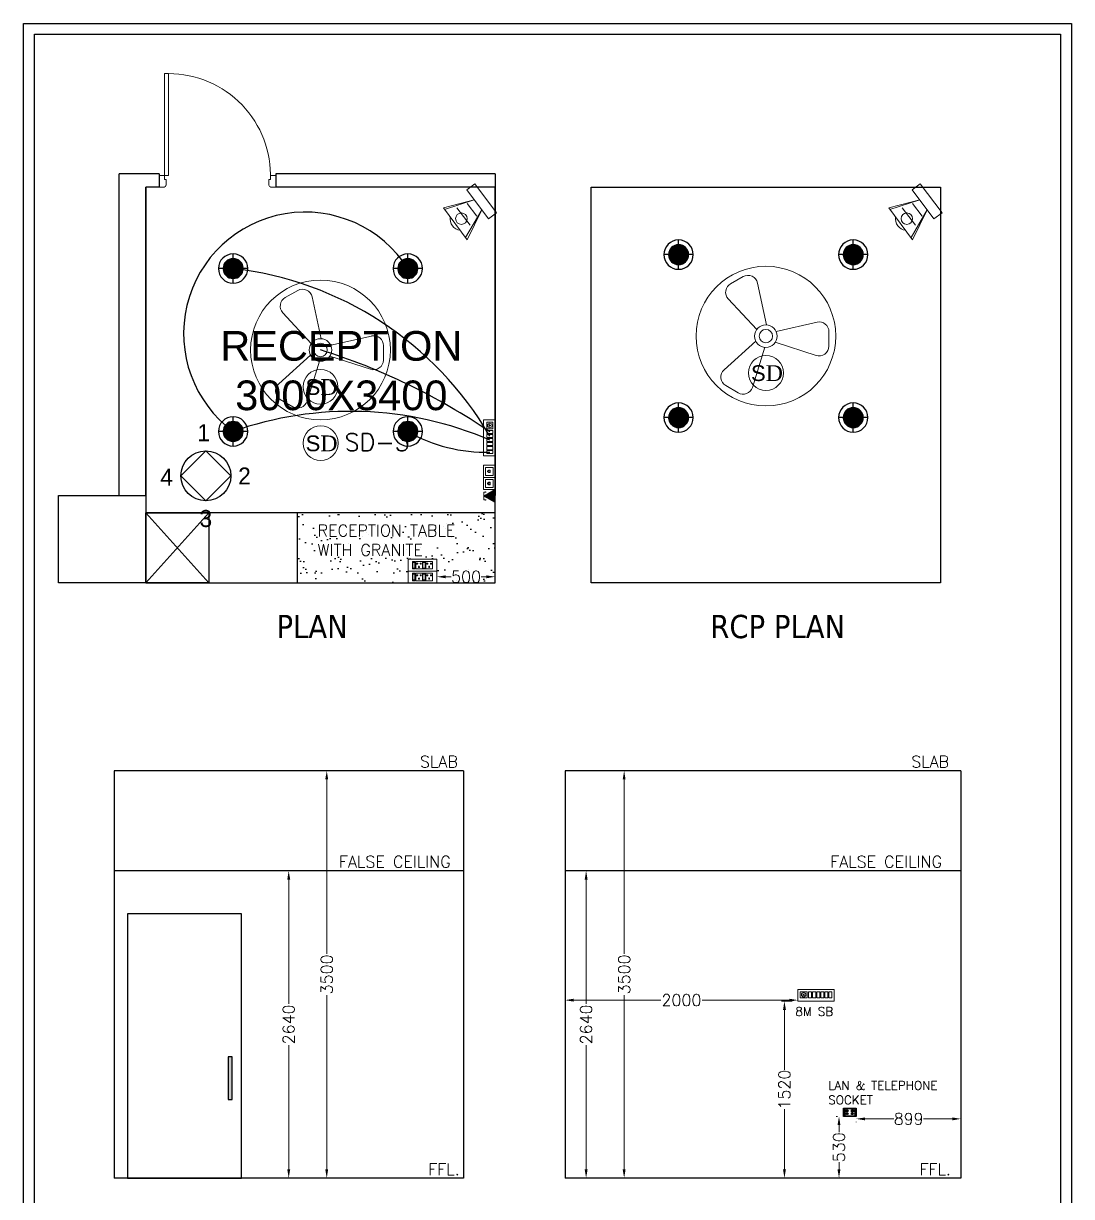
# Model space of a CAD drawing. Header units: millimetres. Extents: x 3552052 to 4144896, y -707811 to -630695.
# Drawn here: x 3610808 to 3619808, y -692458 to -682378 of the extents above; entities that cross this region are included whole.
import ezdxf

# ---------------------------------------------------------------- set-up
doc = ezdxf.new("R2010")
doc.units = ezdxf.units.MM
doc.header["$LTSCALE"] = 6
doc.header["$MEASUREMENT"] = 0
doc.linetypes.add('HIDDEN', pattern=[0.375, 0.25, -0.125])
doc.layers.get('0').update_dxf_attribs({"linetype": 'CONTINUOUS', "lineweight": 0})
doc.layers.get('Defpoints').update_dxf_attribs({"linetype": 'CONTINUOUS', "lineweight": 0})
for name, color, linetype, lineweight in [('COL', 5, 'CONTINUOUS', 0), ('DIM', 7, 'CONTINUOUS', 0), ('DOOR', 44, 'CONTINUOUS', 0), ('ELE-1200MM CEILINGFAN', 6, 'CONTINUOUS', 0), ('ELE-12W LED', 1, 'CONTINUOUS', 0), ('ELE-12W UPS LIGHT', 3, 'CONTINUOUS', 0), ('ELE-4M RAW P.SB', 40, 'CONTINUOUS', 0), ('ELE-4M UPS P.SB', 3, 'CONTINUOUS', 0), ('ELE-6M RAW P.SB', 40, 'HIDDEN', 0), ('ELE-8M RAW & UPS SB', 31, 'CONTINUOUS', 0), ('ELE-CABLE TRAY', 31, 'CONTINUOUS', 0), ('ELE-SOCKET NMBERING', 7, 'CONTINUOUS', 9), ('ELE-TEL POINT', 4, 'CONTINUOUS', 0), ('ELE. 2N0S OF 6-16 UPS SOCKETS', 191, 'CONTINUOUS', 0), ('ELE.LAN POINT', 3, 'CONTINUOUS', 0), ('FA-BELOW SMOKE DERECTOR', 1, 'CONTINUOUS', 0), ('FA-FIRE TEXT', 7, 'CONTINUOUS', 0), ('FUR', 21, 'CONTINUOUS', 0), ('LV.CC CEMARA', 66, 'CONTINUOUS', 0), ('MEP_HVAC_RA_DUCT', 1, 'CONTINUOUS', 0), ('Staircase', 7, 'CONTINUOUS', 0), ('WALL', 8, 'CONTINUOUS', 0)]:
    doc.layers.add(name, color=color, linetype=linetype, lineweight=lineweight)
doc.layers.add('ELE-LIGHTING WIRING', color=7, linetype='CONTINUOUS', lineweight=0, true_color=0x63d7b6)
doc.styles.add('Annotation', font='tahoma.ttf')
doc.styles.add('ARIAL', font='arial.ttf')
doc.styles.add('PDF Times New Roman', font='times.ttf')
doc.styles.add('ROMANS', font='romans.shx')
doc.styles.get("Standard").update_dxf_attribs({"font": 'SIMPLEX'})
doc.dimstyles.new('AEPL1', dxfattribs={"dimtxt": 100, "dimasz": 75, "dimexe": 25, "dimexo": 50, "dimtad": 0, "dimdec": 0, "dimtxsty": 'ROMANS', "dimcen": 2.5, "dimclrd": 7, "dimclre": 7, "dimclrt": 7, "dimadec": 0, "dimazin": 0, "dimtfac": 1, "dimtdec": 0, "dimtmove": 0, "dimatfit": 3, "dimfxl": 1, "dimlwd": 0, "dimlwe": 0, "dimarcsym": 0})

# ---------------------------------------------------------------- blocks, each defined once
blk = doc.blocks.new('QWE')
at = {"layer": 'ELE-12W UPS LIGHT', "lineweight": 25}
h = blk.add_hatch(dxfattribs=at)
h.set_pattern_fill('ANSI31', color=8)
h.set_pattern_definition([(45, (-1135553.9097, 459369.4158), (-2.24506403, 2.24506403), [])])
edge = h.paths.add_edge_path()
edge.add_arc((0, 0), 85.7, 0, 360)
at = {"layer": 'ELE-12W UPS LIGHT', "color": 3, "lineweight": 25}
for p, q in [((0, -126), (0, 126)), ((-126, 0), (126, 0))]:
    blk.add_line(p, q, dxfattribs=at)
for radius in [126, 85.7]:
    blk.add_circle((0, 0), radius, dxfattribs=at)
blk = doc.blocks.new('dsff')
at = {"layer": 'ELE-4M RAW P.SB', "color": 40, "ltscale": 10}
for p, q in [((3540307, -687742), (3540314, -687738)), ((3540315, -687739), (3540310, -687745)), ((3540315, -687736), (3540312, -687729)), ((3540316, -687728), (3540316, -687736)), ((3540317, -687737), (3540325, -687739)), ((3540324, -687743), (3540317, -687738))]:
    blk.add_line(p, q, dxfattribs=at)
for points in [[(3540054, -687792), (3540365, -687792), (3540365, -687692), (3540054, -687692)], [(3540143, -687764), (3540169, -687764), (3540169, -687712), (3540143, -687712)], [(3540178, -687764), (3540204, -687764), (3540204, -687712), (3540178, -687712)], [(3540212, -687764), (3540239, -687764), (3540239, -687712), (3540212, -687712)], [(3540247, -687764), (3540274, -687764), (3540274, -687712), (3540247, -687712)], [(3540287, -687765), (3540345, -687765), (3540345, -687712), (3540287, -687712)]]:
    blk.add_lwpolyline(points, close=True, dxfattribs=at)
for radius in [19.1, 1.78]:
    blk.add_circle((3540316, -687737), radius, dxfattribs=at)
at = {"layer": 'ELE-6M RAW P.SB', "color": 3, "linetype": 'ByBlock'}
for points in [[(3540074, -687764), (3540100, -687764), (3540100, -687712), (3540074, -687712)], [(3540108, -687764), (3540135, -687764), (3540135, -687712), (3540108, -687712)]]:
    blk.add_lwpolyline(points, close=True, dxfattribs=at)
blk = doc.blocks.new('tel')
at = {"layer": 'ELE-TEL POINT', "ltscale": 30}
h = blk.add_hatch(dxfattribs=at)
h.set_pattern_fill('ANSI31', color=4, scale=19.025387, style=0)
h.set_pattern_definition([(45, (-98.626, 0.184), (-42.7132, 42.7132), [])])
h.paths.add_polyline_path([(-99, 0), (840, 1654), (1778, -3)])
at = {"layer": 'ELE-TEL POINT', "color": 4, "ltscale": 30}
for p, q in [((-99, 0), (840, 1654)), ((1778, -3), (-99, 0)), ((840, 1654), (1778, -3))]:
    blk.add_line(p, q, dxfattribs=at)
at = {"layer": 'ELE-TEL POINT', "color": 4, "ltscale": 12}
for p, q in [((276, 1648), (275, 1398)), ((1404, 1646), (1403, 1396))]:
    blk.add_line(p, q, dxfattribs=at)
at = {"layer": 'ELE-TEL POINT', "color": 4, "linetype": 'Continuous', "ltscale": 12}
blk.add_line((276, 1648), (1404, 1646), dxfattribs=at)
at = {"layer": 'ELE-TEL POINT', "color": 4, "ltscale": 30, "const_width": 95.1}
for points in [[(227, 1363, 1), (323, 1363, 1)], [(1355, 1361, 1), (1451, 1361, 1)]]:
    blk.add_lwpolyline(points, format="xyb", close=True, dxfattribs=at)
blk = doc.blocks.new('Voice')
at = {"layer": 'ELE.LAN POINT', "color": 6}
for points in [[(0, -32), (128, -32), (128, 92), (0, 92)], [(22, -10), (106, -10), (106, 70), (22, 70)], [(77, 21), (70, 21), (70, 12), (58, 12), (58, 21), (51, 21), (51, 39), (77, 39)], [(76, 23), (68, 23), (68, 13), (59, 13), (59, 23), (52, 23), (52, 37), (76, 37)]]:
    blk.add_lwpolyline(points, close=True, dxfattribs=at)
blk = doc.blocks.new('*D80')
at = {"layer": 'Defpoints', "color": 0, "transparency": 16777216}
for p in [(3614858, -687132), (3614358, -687184), (3614858, -687184)]:
    blk.add_point(p, dxfattribs=at)
at = {"layer": 'ELE-CABLE TRAY', "color": 7, "lineweight": 0, "transparency": 16777216}
for p, q in [((3614358, -687134), (3614358, -687107)), ((3614433, -687132), (3614479, -687132)), ((3614783, -687132), (3614737, -687132)), ((3614858, -687134), (3614858, -687107))]:
    blk.add_line(p, q, dxfattribs=at)
at = {"layer": 'ELE-CABLE TRAY', "color": 7, "transparency": 16777216}
for points in [[(3614433, -687120), (3614433, -687145), (3614358, -687132)], [(3614783, -687120), (3614783, -687145), (3614858, -687132)]]:
    blk.add_solid(points, dxfattribs=at)
at = {"layer": 'ELE-CABLE TRAY', "color": 7, "lineweight": -3, "transparency": 16777216, "insert": (3614608, -687132), "char_height": 100, "attachment_point": 5, "style": 'ROMANS'}
blk.add_mtext('500', dxfattribs=at)
blk = doc.blocks.new('18W LED')
at = {"layer": 'ELE-12W LED', "lineweight": 25}
h = blk.add_hatch(dxfattribs=at)
h.set_pattern_fill('ANSI31', color=252)
h.set_pattern_definition([(45, (-1135553.9097, 459369.4158), (-2.24506403, 2.24506403), [])])
edge = h.paths.add_edge_path()
edge.add_arc((0, 0), 85.7, 0, 360)
at = {"layer": 'ELE-12W LED', "color": 1, "lineweight": 25}
for p, q in [((0, -126), (0, 126)), ((-126, 0), (126, 0))]:
    blk.add_line(p, q, dxfattribs=at)
for radius in [126, 85.7]:
    blk.add_circle((0, 0), radius, dxfattribs=at)
blk = doc.blocks.new('A$C07FB25EA')
at = {"layer": 'ELE-1200MM CEILINGFAN', "color": 3}
for p, q in [((0.26, 2.64), (3.17, 12.07)), ((6.53, 13.37), (9.47, 11.64)), ((9.84, 7.94), (2.36, 1.21)), ((-11.8, 4.55), (-2.22, 1.44)), ((-14.84, -1.03), (-14.81, 2.38)), ((-2.41, -1.1), (-12.04, -3.29)), ((1.96, -12.49), (-0.13, -2.65)), ((2.16, -1.54), (8.87, -8.78)), ((8.31, -12.34), (5.35, -14.02))]:
    blk.add_line(p, q, dxfattribs=at)
at = {"layer": 'ELE-1200MM CEILINGFAN', "color": 5, "ltscale": 10}
blk.add_circle((0, 0), 16.45, dxfattribs=at)
at = {"layer": 'ELE-1200MM CEILINGFAN', "color": 3}
for radius in [2.65, 1.58]:
    blk.add_circle((0, 0), radius, dxfattribs=at)
for centre, start, end in [((5.36, 11.38), 59.5281, 162.5229), ((8.3, 9.66), 311.9493, 59.5281), ((-12.51, 2.36), 71.9493, 179.5281), ((-12.54, -1.05), 179.5281, 282.5229), ((7.18, -10.34), 299.5281, 42.5229), ((4.21, -12.02), 191.9493, 299.5281)]:
    blk.add_arc(centre, 2.3, start, end, dxfattribs=at)
blk = doc.blocks.new('SMOKE DETECTOR')
at = {"layer": 'FA-BELOW SMOKE DERECTOR', "color": 7}
blk.add_circle((931029, -118294), 166, dxfattribs=at)
at = {"layer": 'FA-BELOW SMOKE DERECTOR', "insert": (930887, -118373), "char_height": 150, "attachment_point": 7, "style": 'PDF Times New Roman'}
blk.add_mtext('{\\fArial|b0|i0|c0|p34;S}D', dxfattribs=at)
blk = doc.blocks.new('6MODULE-UPS')
at = {"layer": 'ELE. 2N0S OF 6-16 UPS SOCKETS', "color": 223, "lineweight": 0}
for p, q in [((-6, 92), (-6, 20)), ((-6, 92), (-6, 20)), ((19, 92), (-6, 92)), ((-6, 92), (19, 92)), ((-6, 20), (19, 20)), ((-4, 84), (-4, 28)), ((17, 84), (-4, 84)), ((-4, 30), (17, 30)), ((-4, 28), (17, 28)), ((17, 28), (17, 84)), ((19, 20), (19, 92)), ((24, 92), (87, 92)), ((24, 20), (24, 92)), ((87, 20), (24, 20)), ((87, 92), (87, 20)), ((91, 92), (91, 20)), ((91, 92), (91, 20)), ((116, 92), (91, 92)), ((91, 92), (116, 92)), ((91, 20), (116, 20)), ((93, 84), (93, 28)), ((114, 84), (93, 84)), ((93, 30), (114, 30)), ((93, 28), (114, 28)), ((114, 28), (114, 84)), ((116, 20), (116, 92)), ((120, 20), (120, 92)), ((120, 92), (184, 92)), ((184, 20), (120, 20)), ((184, 92), (184, 20))]:
    blk.add_line(p, q, dxfattribs=at)
blk.add_lwpolyline([(-48, 0), (226, 0), (226, 112), (-48, 112)], close=True, dxfattribs=at)
for centre, radius, start, end in [((37, 42), 4.24, 5.2689, 272.51), ((41, 39), 3.42, 202.6838, 75.0951), ((55, 74), 4.92, 307.1584, 232.8416), ((55, 69), 3.14, 161.4031, 18.5969), ((70, 39), 3.42, 104.9049, 337.3162), ((73, 42), 4.24, 267.49, 174.7311), ((134, 42), 4.24, 5.2689, 272.51), ((137, 39), 3.42, 202.6838, 75.0951), ((152, 74), 4.92, 307.1584, 232.8416), ((152, 69), 3.14, 161.4031, 18.5969), ((167, 39), 3.42, 104.9049, 337.3162), ((170, 42), 4.24, 267.49, 174.7311)]:
    blk.add_arc(centre, radius, start, end, dxfattribs=at)
blk = doc.blocks.new('CC CEMARA')
at = {"layer": 'LV.CC CEMARA', "linetype": 'ByBlock'}
for p, q in [((94.5, -242.4), (18.6, -67.1)), ((18.6, -67.1), (104.2, -230.6)), ((46.7, -104.5), (105.3, -34.9)), ((239.6, -66.6), (64.7, -12.2)), ((232.1, -75.7), (64.7, -12.2)), ((81.3, -159.1), (162.8, -62.4)), ((94.5, -242.4), (239.6, -66.6))]:
    blk.add_line(p, q, dxfattribs=at)
blk.add_lwpolyline([(110.8, 42.8), (66.4, 79.7), (-66.4, -79.7), (-22, -116.7)], close=True, dxfattribs=at)
blk.add_circle((133.5, -123.5), 32.9, dxfattribs=at)
blk.add_arc((131.6, -123.6), 66.7, 275.37023, 5.54124, dxfattribs=at)
blk = doc.blocks.new('A$C19B8274B')
at = {"layer": 'DOOR'}
for p, q in [((-45, 925), (-80, 925)), ((-80, 50), (-80, 925)), ((-45, 50), (-45, 925)), ((-45, 50), (-80, 50)), ((-955, -50), (-955, -47.5)), ((-940, -35), (-942.5, -35)), ((-60, -35), (-57.5, -35)), ((-45, -50), (-45, -47.5))]:
    blk.add_line(p, q, dxfattribs=at)
for points in [[(-940, 15), (-955, 15), (-955, 50), (-1000, 50), (-1000, -50), (-955, -50)], [(-940, -35), (-940, 15)], [(-60, 15), (-45, 15), (-45, 50), (0, 50), (0, -50), (-45, -50)], [(-60, -35), (-60, 15)]]:
    blk.add_lwpolyline(points, dxfattribs=at)
at = {"layer": 'DOOR', "color": 145}
blk.add_arc((-80, 50), 875, 90, 182.29244, dxfattribs=at)
at = {"layer": 'DOOR'}
for centre, start, end in [((-955, -35), 270, 0), ((-45, -35), 180, 270)]:
    blk.add_arc(centre, 12.5, start, end, dxfattribs=at)
blk = doc.blocks.new('*D82')
at = {"layer": 'Defpoints', "color": 0, "transparency": 16777216}
for p in [(3613085, -689659), (3613085, -689659), (3613085, -692299)]:
    blk.add_point(p, dxfattribs=at)
at = {"layer": 'ELE-4M UPS P.SB', "color": 7, "lineweight": 0, "transparency": 16777216}
for p, q in [((3613135, -689659), (3613110, -689659)), ((3613085, -689734), (3613085, -690802)), ((3613085, -692224), (3613085, -691156)), ((3613135, -692299), (3613110, -692299))]:
    blk.add_line(p, q, dxfattribs=at)
at = {"layer": 'ELE-4M UPS P.SB', "color": 7, "transparency": 16777216}
for points in [[(3613073, -689734), (3613098, -689734), (3613085, -689659)], [(3613073, -692224), (3613098, -692224), (3613085, -692299)]]:
    blk.add_solid(points, dxfattribs=at)
at = {"layer": 'ELE-4M UPS P.SB', "color": 7, "lineweight": -3, "transparency": 16777216, "insert": (3613085, -690979), "char_height": 100, "attachment_point": 5, "rotation": 90, "style": 'ROMANS'}
blk.add_mtext('2640', dxfattribs=at)
blk = doc.blocks.new('*D83')
at = {"layer": 'Defpoints', "color": 0, "transparency": 16777216}
for p in [(3613344, -688799), (3613412, -688799), (3613344, -692299)]:
    blk.add_point(p, dxfattribs=at)
at = {"layer": 'ELE-4M UPS P.SB', "color": 7, "lineweight": 0, "transparency": 16777216}
for p, q in [((3613394, -688799), (3613437, -688799)), ((3613412, -688874), (3613412, -690372)), ((3613412, -692224), (3613412, -690726)), ((3613394, -692299), (3613437, -692299))]:
    blk.add_line(p, q, dxfattribs=at)
at = {"layer": 'ELE-4M UPS P.SB', "color": 7, "transparency": 16777216}
for points in [[(3613399, -688874), (3613424, -688874), (3613412, -688799)], [(3613399, -692224), (3613424, -692224), (3613412, -692299)]]:
    blk.add_solid(points, dxfattribs=at)
at = {"layer": 'ELE-4M UPS P.SB', "color": 7, "lineweight": -3, "transparency": 16777216, "insert": (3613412, -690549), "char_height": 100, "attachment_point": 5, "rotation": 90, "style": 'ROMANS'}
blk.add_mtext('3500', dxfattribs=at)
blk = doc.blocks.new('*D84')
at = {"layer": 'Defpoints', "color": 0, "transparency": 16777216}
for p in [(3615639, -689659), (3615639, -689659), (3615639, -692299)]:
    blk.add_point(p, dxfattribs=at)
at = {"layer": 'ELE-4M UPS P.SB', "color": 7, "lineweight": 0, "transparency": 16777216}
for p, q in [((3615689, -689659), (3615664, -689659)), ((3615639, -689734), (3615639, -690802)), ((3615639, -692224), (3615639, -691156)), ((3615689, -692299), (3615664, -692299))]:
    blk.add_line(p, q, dxfattribs=at)
at = {"layer": 'ELE-4M UPS P.SB', "color": 7, "transparency": 16777216}
for points in [[(3615627, -689734), (3615652, -689734), (3615639, -689659)], [(3615627, -692224), (3615652, -692224), (3615639, -692299)]]:
    blk.add_solid(points, dxfattribs=at)
at = {"layer": 'ELE-4M UPS P.SB', "color": 7, "lineweight": -3, "transparency": 16777216, "insert": (3615639, -690979), "char_height": 100, "attachment_point": 5, "rotation": 90, "style": 'ROMANS'}
blk.add_mtext('2640', dxfattribs=at)
blk = doc.blocks.new('*D85')
at = {"layer": 'Defpoints', "color": 0, "transparency": 16777216}
for p in [(3615898, -688799), (3615966, -688799), (3615898, -692299)]:
    blk.add_point(p, dxfattribs=at)
at = {"layer": 'ELE-4M UPS P.SB', "color": 7, "lineweight": 0, "transparency": 16777216}
for p, q in [((3615948, -688799), (3615991, -688799)), ((3615966, -688874), (3615966, -690372)), ((3615966, -692224), (3615966, -690726)), ((3615948, -692299), (3615991, -692299))]:
    blk.add_line(p, q, dxfattribs=at)
at = {"layer": 'ELE-4M UPS P.SB', "color": 7, "transparency": 16777216}
for points in [[(3615953, -688874), (3615978, -688874), (3615966, -688799)], [(3615953, -692224), (3615978, -692224), (3615966, -692299)]]:
    blk.add_solid(points, dxfattribs=at)
at = {"layer": 'ELE-4M UPS P.SB', "color": 7, "lineweight": -3, "transparency": 16777216, "insert": (3615966, -690549), "char_height": 100, "attachment_point": 5, "rotation": 90, "style": 'ROMANS'}
blk.add_mtext('3500', dxfattribs=at)
blk = doc.blocks.new('*D86')
at = {"layer": 'Defpoints', "color": 0, "transparency": 16777216}
for p in [(3615458, -690770), (3615458, -690779), (3617458, -690779)]:
    blk.add_point(p, dxfattribs=at)
at = {"layer": 'ELE-4M UPS P.SB', "color": 7, "lineweight": 0, "transparency": 16777216}
for p, q in [((3615458, -690729), (3615458, -690745)), ((3615533, -690770), (3616281, -690770)), ((3617383, -690770), (3616635, -690770)), ((3617458, -690729), (3617458, -690745))]:
    blk.add_line(p, q, dxfattribs=at)
at = {"layer": 'ELE-4M UPS P.SB', "color": 7, "transparency": 16777216}
for points in [[(3615533, -690758), (3615533, -690783), (3615458, -690770)], [(3617383, -690758), (3617383, -690783), (3617458, -690770)]]:
    blk.add_solid(points, dxfattribs=at)
at = {"layer": 'ELE-4M UPS P.SB', "color": 7, "lineweight": -3, "transparency": 16777216, "insert": (3616458, -690770), "char_height": 100, "attachment_point": 5, "style": 'ROMANS'}
blk.add_mtext('2000', dxfattribs=at)
blk = doc.blocks.new('*D87')
at = {"layer": 'Defpoints', "color": 0, "transparency": 16777216}
for p in [(3617458, -690779), (3617342, -692299), (3617458, -692299)]:
    blk.add_point(p, dxfattribs=at)
at = {"layer": 'ELE-4M UPS P.SB', "color": 7, "lineweight": 0, "transparency": 16777216}
for p, q in [((3617408, -690779), (3617317, -690779)), ((3617342, -690854), (3617342, -691369)), ((3617342, -692224), (3617342, -691708)), ((3617408, -692299), (3617317, -692299))]:
    blk.add_line(p, q, dxfattribs=at)
at = {"layer": 'ELE-4M UPS P.SB', "color": 7, "transparency": 16777216}
for points in [[(3617330, -690854), (3617355, -690854), (3617342, -690779)], [(3617330, -692224), (3617355, -692224), (3617342, -692299)]]:
    blk.add_solid(points, dxfattribs=at)
at = {"layer": 'ELE-4M UPS P.SB', "color": 7, "lineweight": -3, "transparency": 16777216, "insert": (3617342, -691539), "char_height": 100, "attachment_point": 5, "rotation": 90, "style": 'ROMANS'}
blk.add_mtext('1520', dxfattribs=at)
blk = doc.blocks.new('*D88')
at = {"layer": 'Defpoints', "color": 0, "transparency": 16777216}
for p in [(3617959, -691769), (3618858, -691769), (3618858, -691790)]:
    blk.add_point(p, dxfattribs=at)
at = {"layer": 'ELE-4M UPS P.SB', "color": 7, "lineweight": 0, "transparency": 16777216}
for p, q in [((3617959, -691819), (3617959, -691815)), ((3618034, -691790), (3618282, -691790)), ((3618783, -691790), (3618536, -691790)), ((3618858, -691819), (3618858, -691815))]:
    blk.add_line(p, q, dxfattribs=at)
at = {"layer": 'ELE-4M UPS P.SB', "color": 7, "transparency": 16777216}
for points in [[(3618034, -691778), (3618034, -691803), (3617959, -691790)], [(3618783, -691778), (3618783, -691803), (3618858, -691790)]]:
    blk.add_solid(points, dxfattribs=at)
at = {"layer": 'ELE-4M UPS P.SB', "color": 7, "lineweight": -3, "transparency": 16777216, "insert": (3618409, -691790), "char_height": 100, "attachment_point": 5, "style": 'ROMANS'}
blk.add_mtext('899', dxfattribs=at)
blk = doc.blocks.new('*D89')
at = {"layer": 'Defpoints', "color": 0, "transparency": 16777216}
for p in [(3617849, -691769), (3617811, -692299), (3617849, -692299)]:
    blk.add_point(p, dxfattribs=at)
at = {"layer": 'ELE-4M UPS P.SB', "color": 7, "lineweight": 0, "transparency": 16777216}
for p, q in [((3617799, -691769), (3617786, -691769)), ((3617811, -691844), (3617811, -691905)), ((3617811, -692224), (3617811, -692163)), ((3617799, -692299), (3617786, -692299))]:
    blk.add_line(p, q, dxfattribs=at)
at = {"layer": 'ELE-4M UPS P.SB', "color": 7, "transparency": 16777216}
for points in [[(3617798, -691844), (3617823, -691844), (3617811, -691769)], [(3617798, -692224), (3617823, -692224), (3617811, -692299)]]:
    blk.add_solid(points, dxfattribs=at)
at = {"layer": 'ELE-4M UPS P.SB', "color": 7, "lineweight": -3, "transparency": 16777216, "insert": (3617811, -692034), "char_height": 100, "attachment_point": 5, "rotation": 90, "style": 'ROMANS'}
blk.add_mtext('530', dxfattribs=at)

msp = doc.modelspace()

# ---------------------------------------------------------------- hatches: boundary and pattern name
at = {"lineweight": -3, "ltscale": 0.1}
h = msp.add_hatch(color=254, dxfattribs=at)
h.dxf.hatch_style = 1
h.paths.add_polyline_path([(3612565.9, -691625), (3612598.5, -691625), (3612598.5, -691257.5), (3612565.9, -691257.5)])
at = {"layer": 'FUR', "lineweight": -3, "ltscale": 15}
h = msp.add_hatch(dxfattribs=at)
h.set_pattern_fill('AR-SAND', color=251, scale=100)
h.set_pattern_definition([(37.5, (0, 0), (-6.299336, 192.682377), [0, -152, 0, -170, 0, -162.5]), (7.5, (0, 0), (176.97767, 282.214607), [0, -82, 0, -137, 0, -52.5]), (327.5, (-123, 0), (311.414186, 0.565905), [0, -50, 0, -180, 0, -235]), (317.5, (-123, 0), (300.61266, 87.767556), [0, -25, 0, -118, 0, -135])])
h.paths.add_polyline_path([(3613158.1, -686583.5), (3613158.1, -687183.5), (3614110.8, -687183.5), (3614110.8, -687082.8), (3614110.8, -686982.1), (3614358.2, -686982.1), (3614358.2, -687082.8), (3614358.2, -687183.5), (3614858.1, -687183.5), (3614858.1, -686583.5)])
h.paths.add_polyline_path([(3614454.6, -687207.2), (3614761.7, -687207.2), (3614761.7, -687057.2), (3614454.6, -687057.2)], flags=9)

# ---------------------------------------------------------------- linework, layer by layer
at = {"color": 7, "lineweight": 30}
for points in [[(3619807.5, -682377.8), (3619807.5, -700442.8), (3610807.5, -700442.8), (3610807.5, -682377.8)], [(3619714.3, -682471), (3619714.3, -700349.6), (3610900.8, -700349.6), (3610900.8, -682471)]]:
    msp.add_lwpolyline(points, close=True, dxfattribs=at)
at = {"color": 7, "lineweight": 30, "elevation": 0}
msp.add_lwpolyline([(3612374.3, -686050.1), (3612159.8, -686264.5), (3612374.3, -686478.9), (3612588.7, -686264.5), (3612374.3, -686050.1)], close=True, dxfattribs=at)
at = {"color": 7, "lineweight": 30, "ltscale": 0.1}
msp.add_lwpolyline([(3612565.9, -691625), (3612598.5, -691625), (3612598.5, -691257.5), (3612565.9, -691257.5)], close=True, dxfattribs=at)
at = {"lineweight": -3}
msp.add_circle((3612374.3, -686264.5), 214.4, dxfattribs=at)
at = {"layer": 'COL', "color": 7, "lineweight": 30}
msp.add_lwpolyline([(3611108.1, -687183.5), (3611108.1, -686433.5), (3611858.1, -686433.5), (3611858.1, -687183.5)], close=True, dxfattribs=at)
at = {"layer": 'ELE-4M UPS P.SB', "color": 7, "lineweight": 30}
for p, q in [((3617849.3, -691698.7), (3617851.8, -691701.2)), ((3617849.3, -691768.7), (3617851.8, -691766.2)), ((3617919.4, -691713.5), (3617934.6, -691728.5)), ((3617919.4, -691728.5), (3617934.6, -691713.5)), ((3617956.8, -691701.2), (3617959.3, -691698.7)), ((3617956.8, -691766.2), (3617959.3, -691768.7))]:
    msp.add_line(p, q, dxfattribs=at)
at = {"layer": 'ELE-4M UPS P.SB', "color": 0, "lineweight": -3}
for points in [[(3617849.3, -691698.7), (3617959.3, -691698.7), (3617959.3, -691768.7), (3617849.3, -691768.7)], [(3617851.8, -691701.2), (3617956.8, -691701.2), (3617956.8, -691766.2), (3617851.8, -691766.2)], [(3617856.3, -691708.7), (3617861.3, -691708.7), (3617861.3, -691758.7), (3617856.3, -691758.7)], [(3617919.4, -691713.5), (3617934.6, -691713.5), (3617934.6, -691728.5), (3617919.4, -691728.5)], [(3617952.3, -691708.7), (3617947.3, -691708.7), (3617947.3, -691758.7), (3617952.3, -691758.7)]]:
    msp.add_lwpolyline(points, close=True, dxfattribs=at)
at = {"layer": 'ELE-LIGHTING WIRING', "lineweight": -3}
for centre, radius, start, end in [((3613226.6, -685042.6), 1043.9, 32.38395, 233.66618), ((3612275.2, -687400.6), 2936, 30.22367, 83.4899), ((3611779.1, -690295.4), 5350.2, 55.4651, 72.83443), ((3613615.7, -688740), 3029, 66.73324, 109.42902)]:
    msp.add_arc(centre, radius, start, end, dxfattribs=at)
at = {"layer": 'ELE-LIGHTING WIRING', "color": 254, "lineweight": -3, "true_color": 0xdebad0}
msp.add_arc((3614777.4, -684716.7), 1345.2, 240.16113, 271.47926, dxfattribs=at)
at = {"layer": 'ELE.LAN POINT', "color": 3, "lineweight": -3}
for points in [[(3617883.7, -691713.5), (3617883.7, -691717.8), (3617889.2, -691717.8), (3617889.2, -691724.3), (3617883.7, -691724.3), (3617883.7, -691728.5), (3617874, -691728.5), (3617874, -691713.5)], [(3617883, -691714.3), (3617883, -691718.5), (3617888.4, -691718.5), (3617888.4, -691723.5), (3617883, -691723.5), (3617883, -691727.8), (3617874.7, -691727.8), (3617874.7, -691714.3)]]:
    msp.add_lwpolyline(points, close=True, dxfattribs=at)
at = {"layer": 'ELE.LAN POINT', "color": 2, "lineweight": -3}
for points in [[(3617883.7, -691738.9), (3617883.7, -691743.2), (3617889.2, -691743.2), (3617889.2, -691749.7), (3617883.7, -691749.7), (3617883.7, -691753.9), (3617874, -691753.9), (3617874, -691738.9)], [(3617883, -691739.7), (3617883, -691743.9), (3617888.4, -691743.9), (3617888.4, -691748.9), (3617883, -691748.9), (3617883, -691753.2), (3617874.7, -691753.2), (3617874.7, -691739.7)]]:
    msp.add_lwpolyline(points, close=True, dxfattribs=at)
at = {"layer": 'ELE.LAN POINT', "color": 4, "lineweight": -3}
for points in [[(3617929.1, -691738.9), (3617929.1, -691743.2), (3617934.6, -691743.2), (3617934.6, -691749.7), (3617929.1, -691749.7), (3617929.1, -691753.9), (3617919.4, -691753.9), (3617919.4, -691738.9)], [(3617928.4, -691739.7), (3617928.4, -691743.9), (3617933.9, -691743.9), (3617933.9, -691748.9), (3617928.4, -691748.9), (3617928.4, -691753.2), (3617920.2, -691753.2), (3617920.2, -691739.7)]]:
    msp.add_lwpolyline(points, close=True, dxfattribs=at)
at = {"layer": 'FUR', "color": 251, "lineweight": -3, "ltscale": 15}
msp.add_line((3613158.1, -686583.5), (3613158.1, -687183.5), dxfattribs=at)
for points in [[(3611858.1, -687183.5), (3611858.1, -686583.5), (3612398.1, -686583.5), (3612398.1, -687183.5)], [(3614858.1, -687183.5), (3614858.1, -686583.5), (3611858.1, -686583.5), (3611858.1, -687183.5)]]:
    msp.add_lwpolyline(points, close=True, dxfattribs=at)
at = {"layer": 'MEP_HVAC_RA_DUCT', "color": 7, "lineweight": 30}
for p, q in [((3611585.2, -688798.7), (3611585.2, -692298.7)), ((3614585.2, -688798.7), (3614585.2, -692298.7)), ((3615458.2, -688798.7), (3615458.2, -692298.7)), ((3618858.2, -688798.7), (3618858.2, -692298.7))]:
    msp.add_line(p, q, dxfattribs=at)
for points in [[(3615683.1, -683783.5), (3618683, -683783.5), (3618683, -687183.5), (3615683.1, -687183.5)], [(3611700.2, -692298.7), (3612680.2, -692298.7), (3612680.2, -690028.7), (3611700.2, -690028.7)]]:
    msp.add_lwpolyline(points, close=True, dxfattribs=at)
for points in [[(3614585.2, -688798.7), (3611585.2, -688798.7)], [(3618858.2, -688798.7), (3615458.2, -688798.7)], [(3614585.2, -689658.7), (3611585.2, -689658.7)], [(3618858.2, -689658.7), (3615458.2, -689658.7)], [(3614585.2, -692298.7), (3611585.2, -692298.7)], [(3618858.2, -692298.7), (3615458.2, -692298.7)]]:
    msp.add_lwpolyline(points, dxfattribs=at)
at = {"layer": 'Staircase', "color": 251, "lineweight": -3}
for points in [[(3612398.1, -687183.5), (3611858.1, -686583.5)], [(3611858.1, -687183.5), (3612398.1, -686583.5)]]:
    msp.add_lwpolyline(points, dxfattribs=at)
at = {"layer": 'WALL', "color": 7, "lineweight": 30}
for p, q in [((3611972.9, -683668.5), (3611628.2, -683668.5)), ((3611628.2, -685088.6), (3611628.2, -683668.5)), ((3611972.9, -683668.5), (3611972.9, -683783.5)), ((3614858.1, -683668.5), (3612973.2, -683668.5)), ((3612973.2, -683668.5), (3612973.2, -683783.5)), ((3611858.1, -686433.5), (3611858.2, -683783.4)), ((3611858.2, -683783.5), (3611858.1, -686433.5)), ((3611972.9, -683783.5), (3611858.2, -683783.5)), ((3614858.1, -683783.5), (3612973.2, -683783.5)), ((3614858.1, -686583.5), (3614858.1, -683783.5)), ((3611628.2, -686433.5), (3611628.2, -685088.6))]:
    msp.add_line(p, q, dxfattribs=at)
at = {"layer": 'WALL', "color": 251, "lineweight": -3}
msp.add_lwpolyline([(3614858.1, -683668.5), (3614858.1, -686433.5)], dxfattribs=at)

# ---------------------------------------------------------------- block references
at = {"layer": 'DOOR', "color": 251, "lineweight": -3, "xscale": -1, "rotation": 359.9999999999843}
msp.add_blockref('A$C19B8274B', (3611973.2, -683733.5), dxfattribs=at)
at = {"layer": 'ELE-1200MM CEILINGFAN', "color": 7, "lineweight": 30, "ltscale": 8, "xscale": 36.47592107175105, "yscale": 36.47592107175105, "zscale": 36.47592107175105, "rotation": 180}
for p in [(3617183, -685064.3), (3613358.1, -685183.5)]:
    msp.add_blockref('A$C07FB25EA', p, dxfattribs=at)
at = {"layer": 'ELE-12W LED', "color": 6, "lineweight": -3, "xscale": -1}
for p in [(3616433, -684364.3), (3617933, -684364.3), (3612608.1, -684483.5), (3614108.1, -684483.5), (3616433, -685764.3), (3612608.1, -685883.5)]:
    msp.add_blockref('18W LED', p, dxfattribs=at)
at = {"layer": 'ELE-12W UPS LIGHT', "lineweight": -3, "xscale": -1}
for p in [(3617933, -685764.3), (3614108.1, -685883.5)]:
    msp.add_blockref('QWE', p, dxfattribs=at)
at = {"layer": 'ELE-8M RAW & UPS SB', "color": 0, "lineweight": -3, "xscale": -1, "rotation": 270}
msp.add_blockref('dsff', (4302550.2, -4226148.3), dxfattribs=at)
at = {"layer": 'ELE-8M RAW & UPS SB', "color": 0, "lineweight": -3, "xscale": -1}
msp.add_blockref('dsff', (7157823, -2986.6), dxfattribs=at)
at = {"layer": 'ELE-TEL POINT', "color": 0, "lineweight": -3, "ltscale": 30, "xscale": -0.05960958292234839, "yscale": 0.05960958292234884, "zscale": 0.05960958292234884, "rotation": 89.8929051788795}
msp.add_blockref('tel', (3614858.1, -686388.6), dxfattribs=at)
at = {"layer": 'ELE. 2N0S OF 6-16 UPS SOCKETS', "lineweight": -3, "xscale": -0.9026075240774036, "yscale": 0.9026075240774036, "zscale": 0.9026075240774036, "rotation": 179.9999999999997}
for p in [(3614154.2, -686982.1), (3614154.2, -687082.8)]:
    msp.add_blockref('6MODULE-UPS', p, dxfattribs=at)
at = {"layer": 'ELE.LAN POINT', "color": 7, "lineweight": -3, "xscale": -0.8135966191344682, "yscale": 0.8135966191344682, "zscale": 0.8135966191344682, "rotation": 270}
for p in [(3614783.3, -686278.6), (3614783.3, -686382.7)]:
    msp.add_blockref('Voice', p, dxfattribs=at)
at = {"layer": 'FA-BELOW SMOKE DERECTOR', "color": 6, "lineweight": -3, "xscale": 0.9035551315104862, "yscale": 0.9035551315104862, "zscale": 0.9035551315104862}
for p in [(2775947.2, -578495.5), (2772122.3, -578614.7), (2772122.8, -579099)]:
    msp.add_blockref('SMOKE DETECTOR', p, dxfattribs=at)
at = {"layer": 'LV.CC CEMARA', "lineweight": -3, "xscale": -1.500000000000001, "yscale": 1.5, "zscale": 1.5, "rotation": 357.2623958888427}
for p in [(3614776.9, -683879.6), (3618601.7, -683879.6)]:
    msp.add_blockref('CC CEMARA', p, dxfattribs=at)

# ---------------------------------------------------------------- texts
at = {"lineweight": -3, "ltscale": 0.1, "char_height": 136.805, "width": 184.566, "attachment_point": 5, "rotation": 0.1103}
for s, insert in [('\\pxqc;{\\F.shx.shx;\\H1.0669x;1}', (3612354.9, -685894.1)), ('\\pxqc;{\\F.shx.shx.shx.shx;\\H1.0669x;4}', (3612036.5, -686276)), ('\\pxqc;{\\F.shx.shx.shx;\\H1.0669x;2}', (3612705.4, -686266.1)), ('\\pxqc;{\\F.shx.shx.shx.shx;\\H1.0669x;3}', (3612373.7, -686632.5))]:
    msp.add_mtext(s, dxfattribs=dict(at, insert=insert))
at = {"lineweight": -3, "char_height": 200, "width": 2697.906, "attachment_point": 3, "style": 'Annotation'}
for s, insert in [('\\pxql;PLAN', (3615678.2, -687459.7)), ('\\pxql;RCP PLAN', (3619403.7, -687459.7))]:
    msp.add_mtext(s, dxfattribs=dict(at, insert=insert))
at = {"layer": 'DIM', "color": 7, "lineweight": -3, "insert": (3613536.9, -685362.5), "char_height": 255, "width": 2294.815, "attachment_point": 5, "style": 'ARIAL'}
msp.add_mtext('RECEPTION\\P3000X3400', dxfattribs=at)
at = {"layer": 'ELE-SOCKET NMBERING', "color": 0, "lineweight": -3, "attachment_point": 1, "style": 'Annotation'}
for s, insert, char_height, width in [('{\\Fromans|c0;RECEPTION TABLE \\PWITH GRANITE }', (3613333.1, -686685), 100.004, 2358.602), ('{\\Fromans|c0;SLAB}', (3614212.1, -688671.3), 100.004, 2358.602), ('{\\Fromans|c0;SLAB}', (3618430.7, -688671.3), 100.004, 2358.602), ('{\\Fromans|c0;FALSE CEILING }', (3613516.8, -689531.3), 100.004, 2358.602), ('{\\Fromans|c0;FALSE CEILING }', (3617735.4, -689531.3), 100.004, 2358.602), ('{\\Fromans|c0;8M SB}', (3617436, -690830.1), 75, 2358.602), ('{\\Fromans|c0;LAN & TELEPHONE SOCKET}', (3617718.4, -691465.2), 75, 1088.722), ('{\\Fromans|c0;FFL.}', (3614283.7, -692173.7), 100.004, 2358.602), ('{\\Fromans|c0;FFL.}', (3618502.3, -692173.7), 100.004, 2358.602)]:
    msp.add_mtext(s, dxfattribs=dict(at, insert=insert, char_height=char_height, width=width))
at = {"layer": 'ELE-SOCKET NMBERING', "color": 0, "lineweight": -3, "char_height": 5, "width": 2358.602, "attachment_point": 1, "rotation": 90, "style": 'Annotation'}
for insert in [(3617856.3, -691742.3), (3617947.3, -691745.1)]:
    msp.add_mtext('{\\Fromans|c0;XXXX}', dxfattribs=dict(at, insert=insert))
at = {"layer": 'FA-FIRE TEXT', "color": 200, "lineweight": -3, "insert": (3613565.1, -685901.1), "char_height": 150, "width": 349.838, "attachment_point": 1, "style": 'ROMANS'}
msp.add_mtext('{\\C256;SD-3}', dxfattribs=at)

# ---------------------------------------------------------------- dimensions: what is measured, and where the dimension line sits
at = {"layer": 'ELE-4M UPS P.SB', "color": 0, "lineweight": -3}
for base, p1, p2, picture, middle in [((3613411.8, -688798.7), (3613343.5, -692298.7), (3613343.5, -688798.7), '*D83', (3613411.8, -690548.7)), ((3615965.9, -688798.7), (3615897.6, -692298.7), (3615897.6, -688798.7), '*D85', (3615965.9, -690548.7)), ((3613085.2, -689658.7), (3613085.2, -692298.7), (3613085.2, -689658.7), '*D82', (3613085.2, -690978.7)), ((3615639.2, -689658.7), (3615639.2, -692298.7), (3615639.2, -689658.7), '*D84', (3615639.2, -690978.7)), ((3617342.3, -692298.7), (3617458.2, -690778.7), (3617458.2, -692298.7), '*D87', (3617342.3, -691538.7)), ((3617810.7, -692298.7), (3617849.3, -691768.7), (3617849.3, -692298.7), '*D89', (3617810.7, -692033.7))]:
    dim = msp.add_linear_dim(base=base, p1=p1, p2=p2, angle=90, dimstyle='AEPL1', dxfattribs=at)
    dim.commit()
    dim.dimension.update_dxf_attribs({"geometry": picture, "text_midpoint": middle})
for base, p1, p2, picture, middle in [((3615458.2, -690770.4), (3617458.2, -690778.7), (3615458.2, -690778.7), '*D86', (3616458.2, -690770.4)), ((3618858.2, -691790.3), (3617959.3, -691768.7), (3618858.2, -691768.7), '*D88', (3618408.8, -691790.3))]:
    dim = msp.add_linear_dim(base=base, p1=p1, p2=p2, dimstyle='AEPL1', dxfattribs=at)
    dim.commit()
    dim.dimension.update_dxf_attribs({"geometry": picture, "text_midpoint": middle})
at = {"layer": 'ELE-CABLE TRAY', "color": 0, "lineweight": -3}
dim = msp.add_linear_dim(base=(3614858.1, -687132.2), p1=(3614358.2, -687183.5), p2=(3614858.1, -687183.5), dimstyle='AEPL1', dxfattribs=at)
dim.commit()
dim.dimension.update_dxf_attribs({"geometry": '*D80', "text_midpoint": (3614608.1, -687132.2)})

doc.saveas('drawing.dxf')
